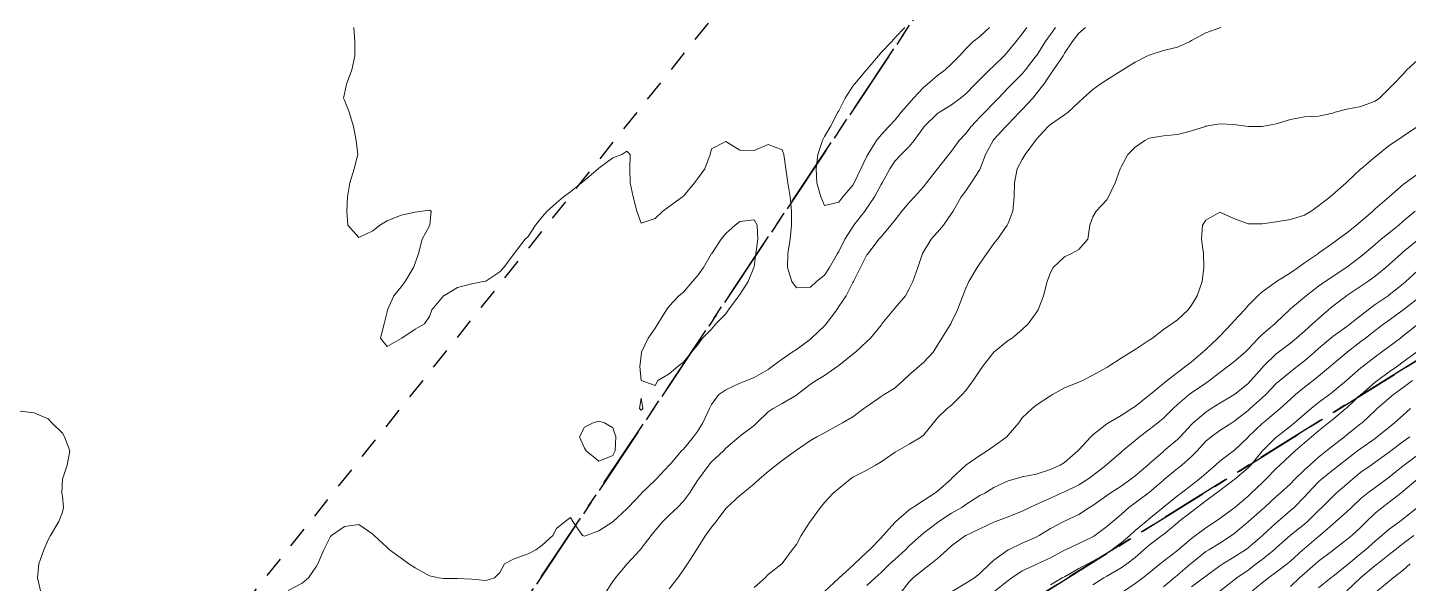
# Model space of a CAD drawing. Header units: centimetres. Extents: x 0 to 642158, y -847 to 649707.
# Drawn here: x 617006.02 to 617054.93, y 620397.06 to 620416.75 of the extents above; entities that cross this region are included whole.
import ezdxf

# ---------------------------------------------------------------- set-up
doc = ezdxf.new("R2010")
doc.units = ezdxf.units.CM
doc.header["$MEASUREMENT"] = 0
doc.linetypes.add('CENTERX2', pattern=[4, 2.5, -0.5, 0.5, -0.5])
doc.linetypes.add('JIS_02_0.7', pattern=[1.35, 0.75, -0.6])
doc.layers.add('SPW_parcellaire cadastral', color=7, linetype='CENTERX2', lineweight=25, true_color=0xff0542)
doc.layers.add('WAL_parcellaire agricole', color=7, linetype='JIS_02_0.7', lineweight=25)
doc.layers.add('WAL_topographie 0.5', color=253, linetype='Continuous', lineweight=20)

msp = doc.modelspace()

# ---------------------------------------------------------------- linework, layer by layer
at = {"layer": 'SPW_parcellaire cadastral'}
for points in [[(617010.893, 620377.325), (616972.658, 620425.672), (616930.967, 620476.617), (616959.467, 620495.541), (616988.046, 620517.478), (617054.294, 620442.356), (617010.893, 620377.325)], [(617014.972, 620379.867), (617010.893, 620377.325), (617054.294, 620442.356), (617058.919, 620449.277), (617077.211, 620463.523), (617089.979, 620446.981), (617090.922, 620445.759), (617094.809, 620440.723), (617062.014, 620409.186), (617014.972, 620379.867)], [(617062.014, 620409.186), (617111.129, 620347.351), (617070.714, 620314.879), (617014.972, 620379.867), (617062.014, 620409.186)]]:
    msp.add_lwpolyline(points, dxfattribs=at)
at = {"layer": 'WAL_parcellaire agricole'}
msp.add_lwpolyline([(617087.586, 620473.072), (617062.422, 620453.403), (617036.863, 620425.348), (617003.098, 620383.063), (616981.101, 620359.561), (616961.603, 620341.392), (616928.44, 620312.222), (616917.191, 620305.471)], dxfattribs=at)
at = {"layer": 'WAL_topographie 0.5'}
for points in [[(617015.25, 620396.804), (617015.75, 620397.068), (617015.972, 620397.25), (617016.25, 620397.667), (617016.3, 620397.75), (617016.51, 620398.25), (617016.75, 620398.72), (617016.782, 620398.75), (617017.25, 620399.076), (617017.75, 620399.146), (617018.25, 620398.797), (617018.295, 620398.75), (617018.75, 620398.332), (617018.838, 620398.25), (617019.25, 620397.956), (617019.525, 620397.75), (617019.75, 620397.603), (617020.25, 620397.324), (617020.591, 620397.25), (617020.75, 620397.231), (617021.25, 620397.229), (617021.75, 620397.212), (617022.25, 620397.157), (617022.56, 620397.25), (617022.75, 620397.44), (617022.912, 620397.75), (617023.25, 620397.925), (617023.75, 620398.104), (617024.026, 620398.25), (617024.25, 620398.407), (617024.628, 620398.75), (617024.75, 620399), (617025.066, 620399.25), (617025.25, 620399.396), (617025.328, 620399.25), (617025.675, 620398.75), (617025.75, 620398.73), (617025.8, 620398.75), (617026.25, 620398.915), (617026.75, 620399.239), (617026.761, 620399.25), (617027.25, 620399.695), (617027.293, 620399.75), (617027.75, 620400.231), (617027.768, 620400.25), (617028.25, 620400.714), (617028.287, 620400.75), (617028.75, 620401.24), (617028.758, 620401.25), (617029.182, 620401.75), (617029.25, 620401.817), (617029.608, 620402.25), (617029.75, 620402.439), (617029.935, 620402.75), (617030.169, 620403.25), (617030.25, 620403.399), (617030.507, 620403.75), (617030.75, 620403.92), (617031.25, 620404.148), (617031.495, 620404.25), (617031.75, 620404.352), (617032.25, 620404.639), (617032.407, 620404.75), (617032.75, 620404.996), (617033.105, 620405.25), (617033.25, 620405.35), (617033.75, 620405.716), (617033.79, 620405.75), (617034.25, 620406.186), (617034.311, 620406.25), (617034.679, 620406.75), (617034.75, 620406.863), (617035.013, 620407.25), (617035.25, 620407.713), (617035.273, 620407.75), (617035.523, 620408.25), (617035.75, 620408.696), (617035.79, 620408.75), (617036.177, 620409.25), (617036.25, 620409.34), (617036.592, 620409.75), (617036.75, 620409.944), (617036.987, 620410.25), (617037.25, 620410.555), (617037.435, 620410.75), (617037.75, 620411.106), (617037.855, 620411.25), (617038.25, 620411.748), (617038.252, 620411.75), (617038.651, 620412.25), (617038.75, 620412.375), (617039.02, 620412.75), (617039.25, 620412.994), (617039.447, 620413.25), (617039.75, 620413.571), (617039.925, 620413.75), (617040.25, 620414.09), (617040.409, 620414.25), (617040.75, 620414.61), (617040.886, 620414.75), (617041.25, 620415.116), (617041.362, 620415.25), (617041.75, 620415.747), (617041.752, 620415.75), (617042.068, 620416.25), (617042.25, 620416.5), (617042.426, 620416.75)], [(617017.575, 620416.75), (617017.614, 620416.25), (617017.609, 620415.75), (617017.506, 620415.25), (617017.311, 620414.75), (617017.25, 620414.417), (617017.214, 620414.25), (617017.25, 620414.179), (617017.412, 620413.75), (617017.561, 620413.25), (617017.661, 620412.75), (617017.717, 620412.25), (617017.589, 620411.75), (617017.431, 620411.25), (617017.349, 620410.75), (617017.327, 620410.25), (617017.362, 620409.75), (617017.75, 620409.307), (617018.25, 620409.548), (617018.493, 620409.75), (617018.75, 620409.908), (617019.25, 620410.104), (617019.75, 620410.215), (617020, 620410.25), (617020.25, 620410.28), (617020.309, 620410.25), (617020.264, 620409.75), (617020.25, 620409.728), (617019.997, 620409.25), (617019.869, 620408.75), (617019.75, 620408.406), (617019.687, 620408.25), (617019.398, 620407.75), (617019.25, 620407.57), (617018.992, 620407.25), (617018.769, 620406.75), (617018.75, 620406.683), (617018.648, 620406.25), (617018.525, 620405.75), (617018.75, 620405.448), (617019.25, 620405.735)], [(617019.25, 620405.735), (617019.279, 620405.75), (617019.75, 620406.06), (617020.076, 620406.25), (617020.25, 620406.517), (617020.342, 620406.75), (617020.75, 620407.242), (617020.762, 620407.25), (617021.25, 620407.546), (617021.75, 620407.675), (617022.159, 620407.75), (617022.25, 620407.764), (617022.75, 620408.101), (617022.885, 620408.25), (617023.25, 620408.75), (617023.25, 620408.75), (617023.645, 620409.25), (617023.75, 620409.352), (617024.008, 620409.75), (617024.25, 620410.04), (617024.427, 620410.25), (617024.75, 620410.545), (617025, 620410.75), (617025.25, 620410.935), (617025.644, 620411.25), (617025.75, 620411.338), (617026.234, 620411.75), (617026.25, 620411.766), (617026.75, 620412.132), (617027.071, 620412.25), (617027.25, 620412.372), (617027.364, 620412.25), (617027.349, 620411.75), (617027.365, 620411.25), (617027.474, 620410.75), (617027.598, 620410.25), (617027.75, 620409.821), (617028.25, 620409.982), (617028.523, 620410.25), (617028.75, 620410.408), (617029.215, 620410.75), (617029.25, 620410.775), (617029.645, 620411.25), (617029.75, 620411.393), (617030.008, 620411.75), (617030.194, 620412.25), (617030.25, 620412.454), (617030.75, 620412.712), (617031.25, 620412.407), (617031.75, 620412.4), (617032.25, 620412.606), (617032.75, 620412.424), (617032.807, 620412.25), (617032.883, 620411.75), (617032.944, 620411.25), (617033.027, 620410.75), (617033.08, 620410.25), (617033.074, 620409.75), (617033.027, 620409.25), (617032.953, 620408.75), (617032.936, 620408.25), (617033.092, 620407.75), (617033.25, 620407.532), (617033.75, 620407.549), (617033.963, 620407.75), (617034.25, 620407.979), (617034.419, 620408.25), (617034.711, 620408.75), (617034.75, 620408.812), (617034.967, 620409.25), (617035.25, 620409.695), (617035.289, 620409.75), (617035.679, 620410.25), (617035.75, 620410.355), (617036.021, 620410.75), (617036.25, 620411.192), (617036.286, 620411.25), (617036.557, 620411.75), (617036.75, 620412.032), (617036.967, 620412.25), (617037.25, 620412.538), (617037.428, 620412.75), (617037.75, 620413.211), (617037.782, 620413.25), (617038.25, 620413.701), (617038.325, 620413.75), (617038.75, 620414.015), (617039.059, 620414.25), (617039.25, 620414.402), (617039.583, 620414.75), (617039.75, 620414.91), (617040.088, 620415.25), (617040.25, 620415.4), (617040.608, 620415.75), (617040.75, 620415.911), (617041.024, 620416.25), (617041.25, 620416.528), (617041.418, 620416.75)], [(617026.506, 620396.75), (617026.75, 620397.122), (617026.848, 620397.25), (617027.25, 620397.737), (617027.262, 620397.75), (617027.712, 620398.25), (617027.75, 620398.294), (617028.111, 620398.75), (617028.25, 620398.935), (617028.518, 620399.25), (617028.75, 620399.478), (617029.04, 620399.75), (617029.25, 620399.965), (617029.468, 620400.25), (617029.75, 620400.704), (617029.778, 620400.75), (617030.148, 620401.25), (617030.25, 620401.365), (617030.664, 620401.75), (617030.75, 620401.843), (617031.225, 620402.25), (617031.25, 620402.273), (617031.75, 620402.657), (617031.853, 620402.75), (617032.25, 620403.133), (617032.426, 620403.25), (617032.75, 620403.434), (617033.25, 620403.731), (617033.275, 620403.75), (617033.75, 620404.117), (617033.952, 620404.25), (617034.25, 620404.427), (617034.721, 620404.75), (617034.75, 620404.773), (617035.25, 620405.176), (617035.342, 620405.25), (617035.75, 620405.622), (617035.875, 620405.75), (617036.25, 620406.21), (617036.279, 620406.25), (617036.692, 620406.75), (617036.75, 620406.815), (617037.115, 620407.25), (617037.25, 620407.489), (617037.38, 620407.75), (617037.553, 620408.25), (617037.724, 620408.75), (617037.75, 620408.802), (617038.025, 620409.25), (617038.25, 620409.506), (617038.457, 620409.75), (617038.75, 620410.162), (617038.809, 620410.25), (617039.09, 620410.75), (617039.25, 620410.967), (617039.445, 620411.25), (617039.75, 620411.719), (617039.764, 620411.75), (617039.952, 620412.25), (617040.221, 620412.75), (617040.25, 620412.787), (617040.667, 620413.25), (617040.75, 620413.328), (617041.158, 620413.75), (617041.25, 620413.848), (617041.622, 620414.25), (617041.75, 620414.399), (617042.016, 620414.75), (617042.25, 620415.102), (617042.363, 620415.25), (617042.702, 620415.75), (617042.75, 620415.84), (617043.02, 620416.25), (617043.25, 620416.55), (617043.488, 620416.75)], [(617028.75, 620396.861), (617029.054, 620397.25), (617029.25, 620397.54), (617029.389, 620397.75), (617029.713, 620398.25), (617029.75, 620398.307), (617030.033, 620398.75), (617030.25, 620399.046), (617030.41, 620399.25), (617030.75, 620399.705), (617030.793, 620399.75), (617031.25, 620400.166), (617031.354, 620400.25), (617031.75, 620400.584), (617031.938, 620400.75), (617032.25, 620401.02), (617032.535, 620401.25), (617032.75, 620401.407), (617033.217, 620401.75), (617033.25, 620401.773), (617033.75, 620402.116), (617033.971, 620402.25), (617034.25, 620402.396), (617034.75, 620402.672), (617034.886, 620402.75), (617035.25, 620402.957), (617035.646, 620403.25), (617035.75, 620403.324), (617036.25, 620403.68), (617036.361, 620403.75), (617036.75, 620403.988), (617037.035, 620404.25), (617037.25, 620404.451), (617037.6, 620404.75), (617037.75, 620404.879), (617038.091, 620405.25), (617038.25, 620405.5), (617038.4, 620405.75), (617038.718, 620406.25), (617038.75, 620406.316), (617038.96, 620406.75), (617039.147, 620407.25), (617039.25, 620407.518), (617039.359, 620407.75), (617039.659, 620408.25), (617039.75, 620408.389), (617040, 620408.75), (617040.25, 620409.1), (617040.371, 620409.25), (617040.719, 620409.75), (617040.75, 620409.825), (617040.922, 620410.25), (617040.971, 620410.75), (617040.976, 620411.25), (617041.074, 620411.75), (617041.25, 620412.08), (617041.358, 620412.25), (617041.724, 620412.75), (617041.75, 620412.782), (617042.168, 620413.25), (617042.25, 620413.319), (617042.75, 620413.658), (617042.876, 620413.75), (617043.25, 620414.102), (617043.404, 620414.25), (617043.75, 620414.56), (617044.015, 620414.75), (617044.25, 620414.902), (617044.75, 620415.214), (617044.809, 620415.25), (617045.25, 620415.523), (617045.687, 620415.75), (617045.75, 620415.779), (617046.25, 620415.934), (617046.75, 620416.06), (617047.173, 620416.25), (617047.25, 620416.291), (617047.75, 620416.569), (617048.25, 620416.738), (617048.291, 620416.75)], [(617037.095, 620416.75), (617036.75, 620416.394), (617036.623, 620416.25), (617036.25, 620415.868), (617036.157, 620415.75), (617035.75, 620415.269), (617035.734, 620415.25), (617035.305, 620414.75), (617035.25, 620414.678), (617034.978, 620414.25), (617034.75, 620413.798), (617034.724, 620413.75), (617034.455, 620413.25), (617034.25, 620412.889), (617034.174, 620412.75), (617034.009, 620412.25), (617033.947, 620411.75), (617033.975, 620411.25), (617034.113, 620410.75), (617034.25, 620410.448), (617034.75, 620410.566)], [(617034.75, 620410.566), (617034.898, 620410.75), (617035.25, 620411.17), (617035.295, 620411.25), (617035.531, 620411.75), (617035.75, 620412.192), (617035.777, 620412.25), (617036.086, 620412.75), (617036.25, 620412.946), (617036.528, 620413.25), (617036.75, 620413.485), (617036.963, 620413.75), (617037.25, 620414.071), (617037.402, 620414.25), (617037.75, 620414.623), (617037.896, 620414.75), (617038.25, 620415.049), (617038.517, 620415.25), (617038.75, 620415.461), (617039.033, 620415.75), (617039.25, 620416.003), (617039.502, 620416.25), (617039.75, 620416.439), (617040.086, 620416.75)], [(617031.75, 620396.916), (617032.148, 620397.25), (617032.25, 620397.369), (617032.738, 620397.75), (617032.75, 620397.766), (617033.098, 620398.25), (617033.25, 620398.43), (617033.417, 620398.75), (617033.744, 620399.25), (617033.75, 620399.259), (617034.101, 620399.75), (617034.25, 620399.923), (617034.555, 620400.25), (617034.75, 620400.418), (617035.154, 620400.75), (617035.25, 620400.815), (617035.75, 620401.069), (617036.058, 620401.25), (617036.25, 620401.366), (617036.75, 620401.71), (617036.828, 620401.75), (617037.25, 620401.986), (617037.679, 620402.25), (617037.75, 620402.313), (617038.113, 620402.75), (617038.25, 620402.925), (617038.597, 620403.25), (617038.75, 620403.371), (617039.129, 620403.75), (617039.25, 620403.893), (617039.516, 620404.25), (617039.75, 620404.597), (617039.852, 620404.75), (617040.25, 620405.25), (617040.25, 620405.25), (617040.75, 620405.664), (617040.896, 620405.75), (617041.25, 620406.054), (617041.46, 620406.25), (617041.75, 620406.638), (617041.821, 620406.75), (617042.009, 620407.25), (617042.133, 620407.75), (617042.25, 620408.071), (617042.346, 620408.25), (617042.75, 620408.622), (617043, 620408.75), (617043.25, 620408.892), (617043.573, 620409.25), (617043.646, 620409.75), (617043.75, 620410.042), (617043.866, 620410.25), (617044.25, 620410.652), (617044.31, 620410.75), (617044.548, 620411.25), (617044.719, 620411.75), (617044.75, 620411.816), (617044.989, 620412.25), (617045.25, 620412.514), (617045.588, 620412.75), (617045.75, 620412.834), (617046.25, 620412.913), (617046.75, 620412.964), (617047.25, 620413.095), (617047.737, 620413.25), (617047.75, 620413.254), (617048.25, 620413.342), (617048.75, 620413.313), (617049.25, 620413.25), (617049.75, 620413.25), (617050.25, 620413.345), (617050.75, 620413.497), (617051.25, 620413.59), (617051.75, 620413.614), (617052.25, 620413.722), (617052.333, 620413.75), (617052.75, 620413.865), (617053.25, 620413.957), (617053.75, 620414.147), (617053.901, 620414.25), (617054.25, 620414.593), (617054.401, 620414.75), (617054.75, 620415.103), (617054.879, 620415.25), (617055.25, 620415.596)], [(617034.25, 620396.775), (617034.75, 620397.239), (617034.764, 620397.25), (617035.25, 620397.696), (617035.313, 620397.75), (617035.75, 620398.169), (617035.835, 620398.25), (617036.25, 620398.673), (617036.328, 620398.75), (617036.75, 620399.221), (617036.777, 620399.25), (617037.25, 620399.667), (617037.376, 620399.75), (617037.75, 620399.996), (617038.156, 620400.25), (617038.25, 620400.32), (617038.728, 620400.75), (617038.75, 620400.769), (617039.25, 620401.245), (617039.256, 620401.25), (617039.75, 620401.583), (617040.003, 620401.75), (617040.25, 620401.924), (617040.703, 620402.25), (617040.75, 620402.303), (617041.128, 620402.75), (617041.25, 620402.922), (617041.598, 620403.25), (617041.75, 620403.373), (617042.25, 620403.703), (617042.327, 620403.75), (617042.75, 620403.989), (617043.25, 620404.191), (617043.381, 620404.25), (617043.75, 620404.431), (617044.25, 620404.71), (617044.322, 620404.75), (617044.75, 620405.032), (617045.098, 620405.25), (617045.25, 620405.348), (617045.75, 620405.671), (617045.868, 620405.75), (617046.25, 620406.054), (617046.55, 620406.25), (617046.75, 620406.399), (617047.129, 620406.75), (617047.25, 620406.912), (617047.45, 620407.25), (617047.621, 620407.75), (617047.679, 620408.25), (617047.675, 620408.75), (617047.597, 620409.25), (617047.631, 620409.75), (617047.75, 620409.923), (617048.25, 620410.209), (617048.75, 620409.984), (617049.25, 620409.792), (617049.75, 620409.801), (617050.25, 620409.868), (617050.75, 620409.945), (617051.25, 620410.109), (617051.491, 620410.25), (617051.75, 620410.438), (617052.153, 620410.75), (617052.25, 620410.837), (617052.724, 620411.25), (617052.75, 620411.274), (617053.25, 620411.747), (617053.254, 620411.75), (617053.75, 620412.167), (617053.854, 620412.25), (617054.25, 620412.567), (617054.52, 620412.75), (617054.75, 620412.899), (617055.25, 620413.247)], [(617035.75, 620396.979), (617036.046, 620397.25), (617036.25, 620397.438), (617036.563, 620397.75), (617036.75, 620397.919), (617037.118, 620398.25), (617037.25, 620398.382), (617037.656, 620398.75), (617037.75, 620398.832), (617038.25, 620399.214), (617038.3, 620399.25), (617038.75, 620399.544), (617039.112, 620399.75), (617039.25, 620399.851), (617039.75, 620400.166), (617039.931, 620400.25), (617040.25, 620400.449), (617040.75, 620400.692), (617040.965, 620400.75), (617041.25, 620400.827), (617041.75, 620400.931), (617042.25, 620401.092), (617042.598, 620401.25), (617042.75, 620401.345), (617043.217, 620401.75), (617043.25, 620401.787), (617043.683, 620402.25), (617043.75, 620402.318), (617044.25, 620402.708), (617044.312, 620402.75), (617044.75, 620403.007), (617045.134, 620403.25), (617045.25, 620403.328), (617045.75, 620403.721), (617045.784, 620403.75), (617046.25, 620404.138), (617046.388, 620404.25), (617046.75, 620404.534), (617047.043, 620404.75), (617047.25, 620404.911), (617047.651, 620405.25), (617047.75, 620405.342), (617048.182, 620405.75), (617048.25, 620405.821), (617048.663, 620406.25), (617048.75, 620406.352), (617049.12, 620406.75), (617049.25, 620406.898), (617049.596, 620407.25), (617049.75, 620407.386), (617050.25, 620407.747), (617050.255, 620407.75), (617050.75, 620408.066), (617051.022, 620408.25), (617051.25, 620408.414), (617051.742, 620408.75), (617051.75, 620408.755), (617052.25, 620409.107), (617052.441, 620409.25), (617052.75, 620409.481), (617053.094, 620409.75), (617053.25, 620409.883), (617053.673, 620410.25), (617053.75, 620410.323), (617054.243, 620410.75), (617054.25, 620410.756), (617054.75, 620411.185), (617054.831, 620411.25), (617055.25, 620411.554)], [(617028.345, 620404.25), (617028.25, 620404.066), (617027.75, 620404.249), (617027.75, 620404.25), (617027.702, 620404.75), (617027.75, 620405.125), (617027.764, 620405.25), (617027.995, 620405.75), (617028.25, 620406.105), (617028.345, 620406.25), (617028.651, 620406.75), (617028.75, 620406.879), (617029.088, 620407.25), (617029.25, 620407.378), (617029.576, 620407.75), (617029.75, 620407.953), (617029.957, 620408.25), (617030.25, 620408.742), (617030.256, 620408.75), (617030.59, 620409.25), (617030.75, 620409.456), (617031.08, 620409.75), (617031.25, 620409.881), (617031.75, 620409.941), (617031.856, 620409.75), (617031.884, 620409.25), (617031.813, 620408.75), (617031.75, 620408.273), (617031.746, 620408.25), (617031.543, 620407.75), (617031.25, 620407.29), (617031.213, 620407.25), (617030.846, 620406.75), (617030.75, 620406.613), (617030.397, 620406.25), (617030.25, 620406.068), (617029.927, 620405.75), (617029.75, 620405.494), (617029.533, 620405.25), (617029.25, 620404.896), (617029.066, 620404.75), (617028.75, 620404.477), (617028.345, 620404.25)], [(617036.957, 620396.75), (617037.25, 620397.108), (617037.391, 620397.25), (617037.75, 620397.546), (617038.019, 620397.75), (617038.25, 620397.933), (617038.587, 620398.25), (617038.75, 620398.386), (617039.247, 620398.75), (617039.25, 620398.751), (617039.75, 620398.986), (617040.25, 620399.225), (617040.309, 620399.25), (617040.75, 620399.412), (617041.25, 620399.617), (617041.525, 620399.75), (617041.75, 620399.847), (617042.25, 620400.078), (617042.633, 620400.25), (617042.75, 620400.301), (617043.25, 620400.545), (617043.573, 620400.75), (617043.75, 620400.88), (617044.224, 620401.25), (617044.25, 620401.274), (617044.75, 620401.706), (617044.803, 620401.75), (617045.25, 620402.116), (617045.41, 620402.25), (617045.75, 620402.507), (617046.049, 620402.75), (617046.25, 620402.915), (617046.595, 620403.25), (617046.75, 620403.392), (617047.168, 620403.75), (617047.25, 620403.814), (617047.75, 620404.157), (617047.89, 620404.25), (617048.25, 620404.528), (617048.544, 620404.75), (617048.75, 620404.909), (617049.143, 620405.25), (617049.25, 620405.357), (617049.625, 620405.75), (617049.75, 620405.87), (617050.196, 620406.25), (617050.25, 620406.303), (617050.714, 620406.75), (617050.75, 620406.78), (617051.25, 620407.197), (617051.309, 620407.25), (617051.75, 620407.588), (617051.982, 620407.75), (617052.25, 620407.93), (617052.727, 620408.25), (617052.75, 620408.267), (617053.25, 620408.645), (617053.378, 620408.75), (617053.75, 620409.065), (617053.967, 620409.25), (617054.25, 620409.474), (617054.592, 620409.75), (617054.75, 620409.887), (617055.164, 620410.25)], [(617038.75, 620396.753), (617039.25, 620397.061), (617039.558, 620397.25), (617039.75, 620397.411), (617040.108, 620397.75), (617040.25, 620397.875), (617040.75, 620398.243), (617040.764, 620398.25), (617041.25, 620398.477), (617041.75, 620398.697), (617041.847, 620398.75), (617042.25, 620398.999), (617042.72, 620399.25), (617042.75, 620399.265), (617043.25, 620399.502), (617043.636, 620399.75), (617043.75, 620399.82), (617044.25, 620400.169), (617044.368, 620400.25), (617044.75, 620400.506), (617045.103, 620400.75), (617045.25, 620400.865), (617045.697, 620401.25), (617045.75, 620401.298), (617046.25, 620401.735), (617046.27, 620401.75), (617046.75, 620402.152), (617046.846, 620402.25), (617047.25, 620402.69), (617047.309, 620402.75), (617047.75, 620403.129), (617047.939, 620403.25), (617048.25, 620403.441), (617048.75, 620403.735), (617048.771, 620403.75), (617049.25, 620404.143), (617049.352, 620404.25), (617049.75, 620404.695), (617049.801, 620404.75), (617050.25, 620405.187), (617050.332, 620405.25), (617050.75, 620405.569), (617050.97, 620405.75), (617051.25, 620405.996), (617051.538, 620406.25), (617051.75, 620406.445), (617052.1, 620406.75), (617052.25, 620406.879), (617052.739, 620407.25), (617052.75, 620407.258), (617053.25, 620407.588), (617053.489, 620407.75), (617053.75, 620407.937), (617054.132, 620408.25), (617054.25, 620408.355), (617054.691, 620408.75), (617054.75, 620408.799), (617055.25, 620409.224)], [(617040.25, 620396.761), (617040.75, 620397.155), (617040.886, 620397.25), (617041.25, 620397.497), (617041.75, 620397.731), (617041.79, 620397.75), (617042.25, 620397.966), (617042.75, 620398.232), (617042.788, 620398.25), (617043.25, 620398.469), (617043.75, 620398.707), (617043.819, 620398.75), (617044.25, 620399.067), (617044.462, 620399.25), (617044.75, 620399.503), (617045.03, 620399.75), (617045.25, 620399.911), (617045.706, 620400.25), (617045.75, 620400.283), (617046.25, 620400.713), (617046.294, 620400.75), (617046.75, 620401.132), (617046.901, 620401.25), (617047.25, 620401.55), (617047.442, 620401.75), (617047.75, 620402.093), (617047.941, 620402.25), (617048.25, 620402.472), (617048.675, 620402.75), (617048.75, 620402.796), (617049.25, 620403.185), (617049.327, 620403.25), (617049.75, 620403.631), (617049.875, 620403.75), (617050.25, 620404.142), (617050.374, 620404.25), (617050.75, 620404.558), (617051, 620404.75), (617051.25, 620404.947), (617051.605, 620405.25), (617051.75, 620405.378), (617052.186, 620405.75), (617052.25, 620405.803), (617052.75, 620406.16), (617052.871, 620406.25), (617053.25, 620406.551), (617053.501, 620406.75), (617053.75, 620406.938), (617054.213, 620407.25), (617054.25, 620407.276), (617054.75, 620407.673), (617054.84, 620407.75), (617055.25, 620408.131)], [(617042.25, 620397.001), (617042.669, 620397.25), (617042.75, 620397.294), (617043.25, 620397.581), (617043.57, 620397.75), (617043.75, 620397.841), (617044.25, 620398.132), (617044.425, 620398.25), (617044.75, 620398.494), (617045.057, 620398.75), (617045.25, 620398.926), (617045.638, 620399.25), (617045.75, 620399.343), (617046.243, 620399.75), (617046.25, 620399.756), (617046.75, 620400.156), (617046.875, 620400.25), (617047.25, 620400.539), (617047.518, 620400.75), (617047.75, 620400.951), (617048.101, 620401.25), (617048.25, 620401.387), (617048.74, 620401.75), (617048.75, 620401.757), (617049.25, 620402.241), (617049.258, 620402.25), (617049.75, 620402.722), (617049.784, 620402.75), (617050.25, 620403.134), (617050.387, 620403.25), (617050.75, 620403.585), (617050.936, 620403.75), (617051.25, 620404.007), (617051.56, 620404.25), (617051.75, 620404.402), (617052.165, 620404.75), (617052.25, 620404.825), (617052.75, 620405.242), (617052.76, 620405.25), (617053.25, 620405.623), (617053.411, 620405.75), (617053.75, 620406.021), (617054.063, 620406.25), (617054.25, 620406.382), (617054.746, 620406.75), (617054.75, 620406.753), (617055.25, 620407.145)], [(617043.75, 620397.011), (617044.145, 620397.25), (617044.25, 620397.309), (617044.75, 620397.613), (617044.951, 620397.75), (617045.25, 620397.972), (617045.563, 620398.25), (617045.75, 620398.41), (617046.196, 620398.75), (617046.25, 620398.792), (617046.75, 620399.206), (617046.804, 620399.25), (617047.25, 620399.597), (617047.453, 620399.75), (617047.75, 620399.977), (617048.116, 620400.25), (617048.25, 620400.352), (617048.75, 620400.722), (617048.783, 620400.75), (617049.25, 620401.152), (617049.344, 620401.25), (617049.75, 620401.738), (617049.761, 620401.75), (617050.25, 620402.236), (617050.267, 620402.25), (617050.75, 620402.624), (617050.9, 620402.75), (617051.25, 620403.054), (617051.482, 620403.25), (617051.75, 620403.468), (617052.131, 620403.75), (617052.25, 620403.84), (617052.738, 620404.25), (617052.75, 620404.26), (617053.25, 620404.691), (617053.324, 620404.75), (617053.75, 620405.085), (617053.98, 620405.25), (617054.25, 620405.446), (617054.654, 620405.75), (617054.75, 620405.823), (617055.25, 620406.235)], [(617044.801, 620396.75), (617045.25, 620397.058), (617045.524, 620397.25), (617045.75, 620397.429), (617046.134, 620397.75), (617046.25, 620397.848), (617046.75, 620398.226), (617046.779, 620398.25), (617047.25, 620398.652), (617047.384, 620398.75), (617047.75, 620399.02), (617048.098, 620399.25), (617048.25, 620399.36), (617048.75, 620399.725), (617048.781, 620399.75), (617049.25, 620400.143), (617049.366, 620400.25), (617049.75, 620400.624), (617049.882, 620400.75), (617050.25, 620401.13), (617050.379, 620401.25), (617050.75, 620401.598), (617050.92, 620401.75), (617051.25, 620402.037), (617051.497, 620402.25), (617051.75, 620402.466), (617052.098, 620402.75), (617052.25, 620402.869), (617052.715, 620403.25), (617052.75, 620403.278), (617053.25, 620403.744), (617053.257, 620403.75), (617053.75, 620404.181), (617053.841, 620404.25), (617054.25, 620404.548), (617054.538, 620404.75), (617054.75, 620404.902), (617055.219, 620405.25)], [(617046.25, 620396.936), (617046.636, 620397.25), (617046.75, 620397.345), (617047.216, 620397.75), (617047.25, 620397.779), (617047.75, 620398.182), (617047.86, 620398.25), (617048.25, 620398.48), (617048.661, 620398.75), (617048.75, 620398.817), (617049.25, 620399.241), (617049.261, 620399.25), (617049.75, 620399.674), (617049.835, 620399.75), (617050.25, 620400.131), (617050.383, 620400.25), (617050.75, 620400.589), (617050.904, 620400.75), (617051.25, 620401.079), (617051.439, 620401.25), (617051.75, 620401.526), (617052.027, 620401.75), (617052.25, 620401.932), (617052.665, 620402.25), (617052.75, 620402.319), (617053.25, 620402.721), (617053.287, 620402.75), (617053.75, 620403.185), (617053.822, 620403.25), (617054.25, 620403.621), (617054.407, 620403.75), (617054.75, 620404.003), (617055.074, 620404.25)], [(617027.806, 620403.25), (617027.75, 620403.196), (617027.696, 620403.25), (617027.75, 620403.625), (617027.806, 620403.25)], [(617005.75, 620403.163), (617006.25, 620403.1), (617006.75, 620402.889), (617006.875, 620402.75), (617007.25, 620402.375), (617007.321, 620402.25), (617007.514, 620401.75), (617007.426, 620401.25), (617007.25, 620400.75), (617007.25, 620400.749), (617007.233, 620400.25), (617007.25, 620400.15), (617007.294, 620399.75), (617007.25, 620399.583), (617007.121, 620399.25), (617006.829, 620398.75), (617006.75, 620398.6), (617006.598, 620398.25), (617006.42, 620397.75), (617006.375, 620397.25), (617006.49, 620396.75)], [(617047.25, 620396.931), (617047.675, 620397.25), (617047.75, 620397.311), (617048.25, 620397.678), (617048.357, 620397.75), (617048.75, 620397.983), (617049.156, 620398.25), (617049.25, 620398.322), (617049.75, 620398.739), (617049.762, 620398.75), (617050.25, 620399.204), (617050.303, 620399.25), (617050.75, 620399.634), (617050.884, 620399.75), (617051.25, 620400.122), (617051.363, 620400.25), (617051.75, 620400.66), (617051.852, 620400.75), (617052.25, 620401.063), (617052.481, 620401.25), (617052.75, 620401.463), (617053.127, 620401.75), (617053.25, 620401.84), (617053.75, 620402.192), (617053.828, 620402.25), (617054.25, 620402.596), (617054.438, 620402.75), (617054.75, 620403.022), (617055.004, 620403.25)], [(617026.837, 620401.75), (617026.75, 620401.592), (617026.25, 620401.392), (617025.802, 620401.75), (617025.75, 620401.85), (617025.571, 620402.25), (617025.75, 620402.595), (617026.05, 620402.75), (617026.25, 620402.804), (617026.45, 620402.75), (617026.75, 620402.563), (617026.853, 620402.25), (617026.837, 620401.75)], [(617048.25, 620396.785), (617048.75, 620397.169), (617048.851, 620397.25), (617049.25, 620397.53), (617049.542, 620397.75), (617049.75, 620397.905), (617050.18, 620398.25), (617050.25, 620398.313), (617050.739, 620398.75), (617050.75, 620398.76), (617051.25, 620399.16), (617051.351, 620399.25), (617051.75, 620399.637), (617051.867, 620399.75), (617052.25, 620400.141), (617052.369, 620400.25), (617052.75, 620400.575), (617052.951, 620400.75), (617053.25, 620400.996), (617053.607, 620401.25), (617053.75, 620401.348), (617054.25, 620401.704), (617054.311, 620401.75), (617054.75, 620402.079), (617054.976, 620402.25)], [(617049.345, 620396.75), (617049.75, 620397.08), (617049.972, 620397.25), (617050.25, 620397.45), (617050.632, 620397.75), (617050.75, 620397.849), (617051.196, 620398.25), (617051.25, 620398.295), (617051.75, 620398.719), (617051.787, 620398.75), (617052.25, 620399.16), (617052.359, 620399.25), (617052.75, 620399.595), (617052.913, 620399.75), (617053.25, 620400.059), (617053.481, 620400.25), (617053.75, 620400.456), (617054.156, 620400.75), (617054.25, 620400.818), (617054.75, 620401.223), (617054.784, 620401.25), (617055.25, 620401.596)], [(617050.75, 620396.944), (617051.074, 620397.25), (617051.25, 620397.411), (617051.642, 620397.75), (617051.75, 620397.841), (617052.25, 620398.226), (617052.282, 620398.25), (617052.75, 620398.608), (617052.922, 620398.75), (617053.25, 620399.052), (617053.445, 620399.25), (617053.75, 620399.546), (617054.003, 620399.75), (617054.25, 620399.931), (617054.663, 620400.25), (617054.75, 620400.32), (617055.25, 620400.745)], [(617051.75, 620396.9), (617052.185, 620397.25), (617052.25, 620397.3), (617052.75, 620397.702), (617052.805, 620397.75), (617053.25, 620398.118), (617053.413, 620398.25), (617053.75, 620398.549), (617053.986, 620398.75), (617054.25, 620398.982), (617054.624, 620399.25), (617054.75, 620399.342), (617055.25, 620399.749)], [(617052.75, 620396.795), (617053.239, 620397.25), (617053.25, 620397.26), (617053.75, 620397.686), (617053.833, 620397.75), (617054.25, 620398.076), (617054.463, 620398.25), (617054.75, 620398.475), (617055.127, 620398.75)], [(617053.772, 620396.75), (617054.25, 620397.138), (617054.392, 620397.25), (617054.75, 620397.528), (617054.998, 620397.75)]]:
    msp.add_lwpolyline(points, dxfattribs=at)

doc.saveas('drawing.dxf')
